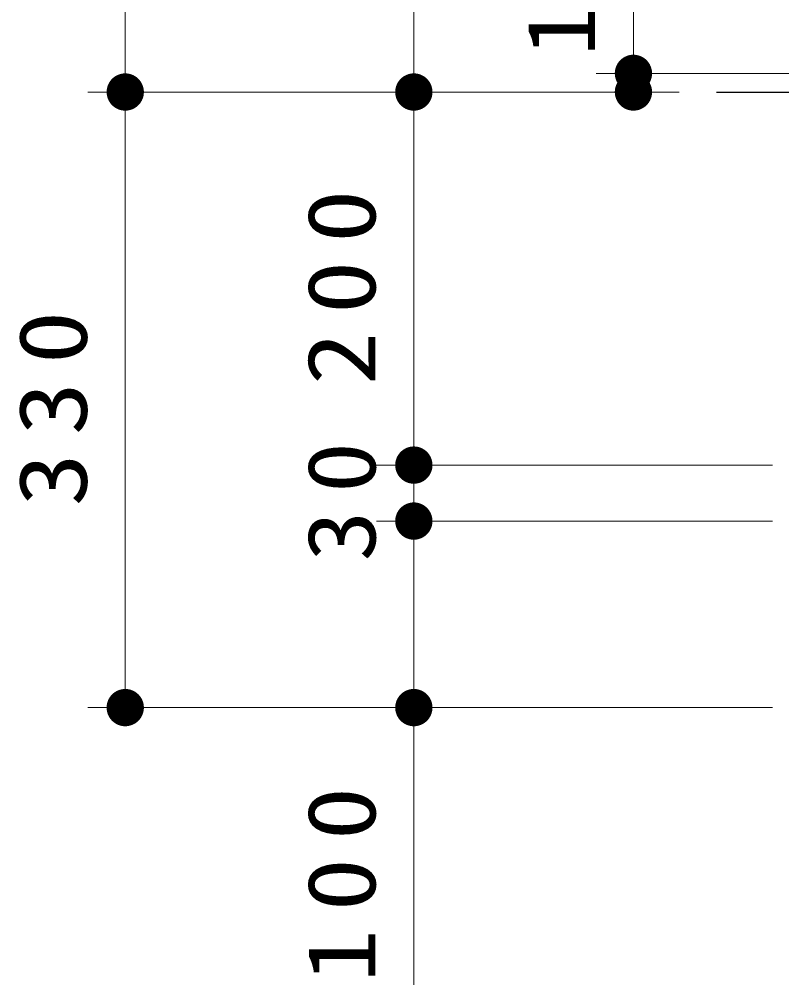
# Model space of a CAD drawing. Units: millimetres on the paper, scale 1:20. Extents: x -385 to 0, y 0 to 267.
# Drawn here: x -168.69 to -148.25, y 82.84 to 108.71 of the extents above; entities that cross this region are included whole.
import ezdxf

# ---------------------------------------------------------------- set-up
doc = ezdxf.new("R2010")
doc.units = ezdxf.units.MM
doc.layers.add('LY_1', color=7, linetype='Continuous', lineweight=13)
doc.styles.add('ＭＳ ゴシック', font='')
doc.styles.get('ＭＳ ゴシック').set_extended_font_data('MS Gothic')

# ---------------------------------------------------------------- blocks, each defined once
blk = doc.blocks.new('filled_dot')
at = {"color": 0, "linetype": 'Continuous', "lineweight": -2, "const_width": 1.25}
blk.add_lwpolyline([(-0.625, 0, 1), (0.625, 0, 1)], format="xyb", close=True, dxfattribs=at)

msp = doc.modelspace()

# ---------------------------------------------------------------- linework, layer by layer
at = {"layer": 'LY_1'}
for p, q in [((-165.854, 106.763), (-165.854, 145.737)), ((-158.117, 106.763), (-158.117, 127.763)), ((-152.23, 106.763), (-152.23, 111.527)), ((-145.505, 107.263), (-153.23, 107.263)), ((-151.005, 106.763), (-166.854, 106.763)), ((-165.854, 90.263), (-165.854, 106.763)), ((-151.005, 106.763), (-159.117, 106.763)), ((-158.117, 96.763), (-158.117, 106.763)), ((-148.505, 96.763), (-159.117, 96.763)), ((-158.117, 95.263), (-158.117, 96.763)), ((-148.505, 95.263), (-159.117, 95.263)), ((-158.117, 82.836), (-158.117, 95.263)), ((-159.117, 90.263), (-166.854, 90.263)), ((-148.505, 90.263), (-159.117, 90.263))]:
    msp.add_line(p, q, dxfattribs=at)
at = {"layer": 'LY_1', "lineweight": 25}
msp.add_line((-150.005, 106.763), (-145.005, 106.763), dxfattribs=at)

# ---------------------------------------------------------------- block references
at = {"layer": 'LY_1', "xscale": 0.4, "yscale": 0.4}
for p, rotation in [((-152.23, 107.263), 270), ((-165.854, 106.763), 90), ((-165.854, 106.763), 270), ((-158.117, 106.763), 270), ((-158.117, 106.763), 90), ((-152.23, 106.763), 90), ((-158.117, 96.763), 270), ((-158.117, 95.263), 270), ((-158.117, 95.263), 90), ((-165.854, 90.263), 90), ((-158.117, 90.263), 90)]:
    msp.add_blockref('filled_dot', p, dxfattribs=dict(at, rotation=rotation))

# ---------------------------------------------------------------- texts
at = {"layer": 'LY_1', "char_height": 1.833, "attachment_point": 8, "rotation": 90, "style": 'ＭＳ ゴシック'}
for s, insert in [('\\T1.34;\\W1.1;10', (-153.23, 109.558)), ('\\T1.33;\\W1.15;200', (-159.117, 101.763)), ('\\T1.33;\\W1.15;330', (-166.854, 98.513)), ('\\T1.34;\\W1.1;30', (-159.117, 96.013)), ('\\T1.33;\\W1.15;100', (-159.117, 85.753))]:
    msp.add_mtext(s, dxfattribs=dict(at, insert=insert))

doc.saveas('drawing.dxf')
